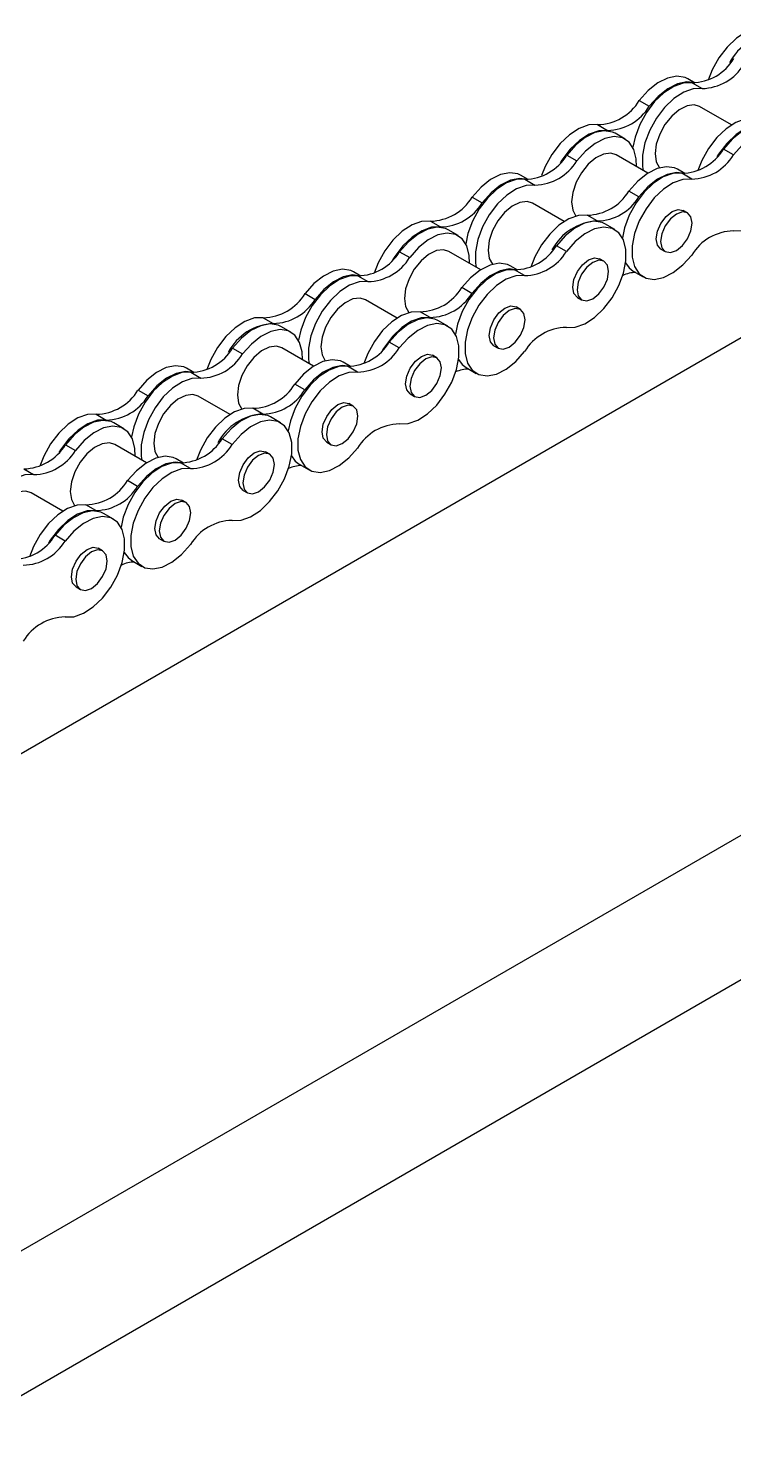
# Model space of a CAD drawing. Header units: metres. Extents: x 0 to 21025, y 0 to 14850.
# Drawn here: x 14022 to 14097.8, y 5932.8 to 6083.9 of the extents above; entities that cross this region are included whole.
import ezdxf

# ---------------------------------------------------------------- set-up
doc = ezdxf.new("R2010")
doc.units = ezdxf.units.M
doc.header["$LTSCALE"] = 25
doc.layers.add('SL4', color=4, linetype='Continuous')

msp = doc.modelspace()

# ---------------------------------------------------------------- linework, layer by layer
at = {"layer": 'SL4'}
for p, q in [((14093.662, 6077.974), (14092.862, 6078.435)), ((14093.33, 6078.002), (14094.404, 6077.381)), ((14087.657, 6076.092), (14088.732, 6075.472)), ((14097.546, 6073.468), (14094.139, 6075.435)), ((14083.167, 6073.5), (14084.242, 6072.88)), ((14086.139, 6071.948), (14085.064, 6072.569)), ((14079.859, 6070.226), (14080.934, 6069.605)), ((14088.566, 6068.284), (14085.159, 6070.251)), ((14097.779, 6070.249), (14096.704, 6070.87)), ((14092.546, 6068.25), (14091.746, 6068.711)), ((14075.701, 6067.605), (14074.902, 6068.067)), ((14075.369, 6067.633), (14076.444, 6067.013)), ((14093.289, 6067.657), (14092.214, 6068.278)), ((14069.697, 6065.724), (14070.772, 6065.103)), ((14087.616, 6065.748), (14086.541, 6066.368)), ((14079.586, 6063.1), (14076.179, 6065.067)), ((14092.839, 6064.014), (14092.373, 6064.283)), ((14065.207, 6063.132), (14066.281, 6062.511)), ((14083.126, 6063.155), (14082.051, 6063.776)), ((14085.023, 6062.224), (14083.948, 6062.844)), ((14068.178, 6061.58), (14067.104, 6062.2)), ((14061.899, 6059.857), (14062.974, 6059.237)), ((14070.605, 6057.916), (14067.198, 6059.882)), ((14079.818, 6059.881), (14078.743, 6060.501)), ((14089.975, 6060.129), (14090.441, 6059.86)), ((14074.585, 6057.881), (14073.786, 6058.343)), ((14075.328, 6057.289), (14074.253, 6057.909)), ((14083.859, 6058.83), (14083.393, 6059.099)), ((14057.741, 6057.237), (14056.941, 6057.699)), ((14057.409, 6057.265), (14058.483, 6056.645)), ((14087.009, 6057.775), (14088.084, 6057.154)), ((13171.252, 5515.305), (14108.151, 6056.165)), ((14051.736, 6055.355), (14052.811, 6054.735)), ((14069.656, 6055.379), (14068.581, 6056)), ((14080.995, 6054.944), (14081.46, 6054.676)), ((14061.625, 6052.731), (14058.218, 6054.698)), ((14065.166, 6052.787), (14064.091, 6053.408)), ((14074.878, 6053.646), (14074.413, 6053.915)), ((14047.246, 6052.763), (14048.321, 6052.143)), ((14067.063, 6051.856), (14065.988, 6052.476)), ((14050.218, 6051.211), (14049.143, 6051.832)), ((14043.938, 6049.489), (14045.013, 6048.868)), ((14052.645, 6047.547), (14049.238, 6049.514)), ((14061.858, 6049.512), (14060.783, 6050.133)), ((14072.014, 6049.76), (14072.48, 6049.491)), ((14039.78, 6046.869), (14038.981, 6047.33)), ((14056.625, 6047.513), (14055.825, 6047.974)), ((14057.368, 6046.92), (14056.293, 6047.541)), ((14065.898, 6048.462), (14065.432, 6048.73)), ((14069.049, 6047.406), (14070.123, 6046.786)), ((14039.448, 6046.897), (14040.523, 6046.276)), ((14033.776, 6044.987), (14034.851, 6044.367)), ((14043.665, 6042.363), (14040.258, 6044.33)), ((14051.695, 6045.011), (14050.62, 6045.631)), ((14063.034, 6044.576), (14063.5, 6044.307)), ((14047.205, 6042.419), (14046.13, 6043.039)), ((14056.918, 6043.277), (14056.452, 6043.546)), ((14029.286, 6042.395), (14030.36, 6041.775)), ((14032.257, 6040.843), (14031.183, 6041.464)), ((14049.102, 6041.487), (14048.027, 6042.108)), ((14025.978, 6039.12), (14027.053, 6038.5)), ((14034.684, 6037.179), (14031.277, 6039.146)), ((14043.897, 6039.144), (14042.822, 6039.765)), ((14047.938, 6038.093), (14047.472, 6038.362)), ((14054.054, 6039.392), (14054.52, 6039.123)), ((14038.664, 6037.144), (14037.865, 6037.606)), ((14039.407, 6036.552), (14038.332, 6037.172)), ((14051.088, 6037.038), (14052.163, 6036.417)), ((14021.488, 6036.528), (14022.562, 6035.908)), ((14033.735, 6034.642), (14032.66, 6035.263)), ((14025.704, 6031.995), (14022.297, 6033.961)), ((14045.074, 6034.208), (14045.539, 6033.939)), ((14029.245, 6032.05), (14028.17, 6032.671)), ((14038.957, 6032.909), (14038.492, 6033.178)), ((14031.142, 6031.119), (14030.067, 6031.739)), ((13217.55, 5488.578), (14154.449, 6029.438)), ((14025.937, 6028.776), (14024.862, 6029.396)), ((14029.977, 6027.725), (14029.511, 6027.994)), ((14036.093, 6029.023), (14036.559, 6028.755)), ((14033.128, 6026.669), (14034.202, 6026.049)), ((14027.113, 6023.839), (14027.579, 6023.57)), ((14161.184, 6017.772), (13224.285, 5476.912))]:
    msp.add_line(p, q, dxfattribs=at)
at = {"layer": 'SL4', "flags": 128}
for points in [[(14101.128, 6083.869), (14100.178, 6083.837), (14099.147, 6083.47), (14098.1, 6082.789), (14097.101, 6081.839), (14096.215, 6080.678), (14095.496, 6079.38), (14095.07, 6078.288)], [(14093.33, 6078.002), (14092.38, 6077.97), (14091.349, 6077.603), (14090.302, 6076.923), (14089.303, 6075.972), (14088.417, 6074.811), (14087.698, 6073.513), (14087.193, 6072.159), (14086.961, 6071.077)], [(14092.862, 6078.435), (14092.57, 6078.574), (14091.683, 6078.711), (14090.685, 6078.509), (14089.638, 6077.98), (14088.607, 6077.157), (14087.657, 6076.092)], [(14093.58, 6077.976), (14092.758, 6078.091), (14091.76, 6077.888), (14090.712, 6077.359), (14089.682, 6076.537), (14088.732, 6075.472)], [(14094.404, 6077.381), (14093.455, 6077.35), (14092.424, 6076.982), (14091.377, 6076.302), (14090.378, 6075.352), (14089.492, 6074.191), (14088.773, 6072.893), (14088.267, 6071.539), (14088.006, 6070.214), (14088.006, 6069.002), (14088.08, 6068.564)], [(14094.139, 6075.435), (14093.559, 6075.614), (14092.782, 6075.518), (14091.95, 6075.109), (14091.136, 6074.425), (14090.414, 6073.526), (14089.846, 6072.491), (14089.484, 6071.414), (14089.359, 6070.389)], [(14083.167, 6073.5), (14082.218, 6073.469), (14081.187, 6073.101), (14080.139, 6072.421), (14079.141, 6071.47), (14078.255, 6070.31), (14077.536, 6069.011), (14077.15, 6068.041)], [(14100.012, 6074.144), (14099.062, 6074.113), (14098.031, 6073.745), (14096.984, 6073.065), (14095.986, 6072.115), (14095.099, 6070.954), (14094.381, 6069.655), (14093.954, 6068.564)], [(14101.087, 6073.524), (14100.137, 6073.492), (14099.106, 6073.125), (14098.059, 6072.445), (14097.06, 6071.494), (14096.174, 6070.333), (14095.987, 6070.035)], [(14101.909, 6073.213), (14101.617, 6073.351), (14100.73, 6073.489), (14099.732, 6073.286), (14098.684, 6072.757), (14097.653, 6071.934), (14096.704, 6070.87)], [(14084.242, 6072.88), (14083.292, 6072.848), (14082.262, 6072.481), (14081.214, 6071.8), (14080.216, 6070.85), (14079.329, 6069.689), (14079.142, 6069.391)], [(14085.064, 6072.569), (14084.772, 6072.707), (14083.886, 6072.844), (14082.887, 6072.642), (14081.84, 6072.113), (14080.809, 6071.29), (14079.859, 6070.226)], [(14087.359, 6068.98), (14087.332, 6069.825), (14087.071, 6070.848), (14086.565, 6071.618), (14085.847, 6072.086), (14084.96, 6072.224), (14083.962, 6072.022), (14082.914, 6071.493), (14081.884, 6070.67), (14080.934, 6069.605)], [(14097.779, 6062.089), (14098.728, 6062.121), (14099.759, 6062.488), (14100.807, 6063.169), (14101.805, 6064.119), (14102.691, 6065.28), (14103.41, 6066.578), (14103.916, 6067.932), (14104.177, 6069.257), (14104.177, 6070.469), (14103.916, 6071.492), (14103.41, 6072.262), (14102.691, 6072.731), (14101.805, 6072.868), (14100.807, 6072.666), (14099.759, 6072.137), (14098.728, 6071.314), (14097.779, 6070.249)], [(14085.159, 6070.251), (14084.579, 6070.43), (14083.802, 6070.333), (14082.97, 6069.925), (14082.156, 6069.241), (14081.433, 6068.341), (14080.866, 6067.307), (14080.503, 6066.23), (14080.379, 6065.205)], [(14089.359, 6070.389), (14089.484, 6069.508), (14089.829, 6068.868)], [(14091.746, 6068.711), (14091.454, 6068.849), (14090.568, 6068.987), (14089.569, 6068.785), (14088.522, 6068.256), (14087.491, 6067.433), (14086.541, 6066.368)], [(14075.369, 6067.633), (14074.42, 6067.602), (14073.389, 6067.235), (14072.341, 6066.554), (14071.343, 6065.604), (14070.457, 6064.443), (14069.738, 6063.145), (14069.232, 6061.791), (14069, 6060.709)], [(14074.902, 6068.067), (14074.609, 6068.205), (14073.723, 6068.343), (14072.725, 6068.141), (14071.677, 6067.611), (14070.646, 6066.789), (14069.697, 6065.724)], [(14076.444, 6067.013), (14075.494, 6066.982), (14074.464, 6066.614), (14073.416, 6065.934), (14072.418, 6064.983), (14071.531, 6063.822), (14070.813, 6062.524), (14070.307, 6061.17), (14070.046, 6059.846), (14070.046, 6058.633), (14070.12, 6058.196)], [(14075.619, 6067.608), (14074.798, 6067.722), (14073.799, 6067.52), (14072.752, 6066.991), (14071.721, 6066.168), (14070.772, 6065.103)], [(14092.214, 6068.278), (14091.264, 6068.246), (14090.233, 6067.879), (14089.186, 6067.198), (14088.188, 6066.248), (14087.301, 6065.087), (14086.583, 6063.789), (14086.077, 6062.435), (14085.845, 6061.353)], [(14093.289, 6067.657), (14092.339, 6067.626), (14091.308, 6067.258), (14090.261, 6066.578), (14089.262, 6065.627), (14088.376, 6064.467), (14087.657, 6063.168), (14087.152, 6061.814), (14086.891, 6060.49), (14086.891, 6059.278), (14087.152, 6058.254), (14087.657, 6057.484), (14088.376, 6057.016), (14089.262, 6056.878), (14090.261, 6057.081), (14091.308, 6057.61), (14092.339, 6058.433), (14093.289, 6059.497)], [(14092.464, 6068.252), (14091.642, 6068.366), (14090.644, 6068.164), (14089.597, 6067.635), (14088.566, 6066.812), (14087.616, 6065.748)], [(14076.179, 6065.067), (14075.599, 6065.246), (14074.822, 6065.149), (14073.99, 6064.741), (14073.176, 6064.056), (14072.453, 6063.157), (14071.885, 6062.123), (14071.523, 6061.045), (14071.399, 6060.021)], [(14080.379, 6065.205), (14080.503, 6064.323), (14080.849, 6063.683)], [(14089.478, 6061.227), (14089.607, 6062.051), (14089.975, 6062.898), (14090.525, 6063.641), (14091.174, 6064.164), (14091.823, 6064.39), (14092.373, 6064.283)], [(14089.944, 6060.958), (14090.073, 6060.283), (14090.44, 6059.86), (14090.991, 6059.753), (14091.64, 6059.979), (14092.289, 6060.502), (14092.839, 6061.244), (14093.207, 6062.092), (14093.336, 6062.916), (14093.207, 6063.591), (14092.839, 6064.014), (14092.289, 6064.121), (14091.64, 6063.895), (14090.991, 6063.372), (14090.44, 6062.63), (14090.073, 6061.782), (14089.944, 6060.958)], [(14065.207, 6063.132), (14064.257, 6063.1), (14063.226, 6062.733), (14062.179, 6062.053), (14061.18, 6061.102), (14060.294, 6059.941), (14059.575, 6058.643), (14059.149, 6057.551)], [(14066.281, 6062.511), (14065.332, 6062.48), (14064.301, 6062.112), (14063.254, 6061.432), (14062.255, 6060.482), (14061.369, 6059.321), (14061.181, 6059.022)], [(14067.104, 6062.2), (14066.811, 6062.339), (14065.925, 6062.476), (14064.927, 6062.274), (14063.879, 6061.745), (14062.848, 6060.922), (14061.899, 6059.857)], [(14082.051, 6063.776), (14081.102, 6063.744), (14080.071, 6063.377), (14079.023, 6062.697), (14078.025, 6061.746), (14077.139, 6060.585), (14076.42, 6059.287), (14075.994, 6058.195)], [(14083.948, 6062.844), (14083.656, 6062.983), (14082.77, 6063.12), (14081.771, 6062.918), (14080.724, 6062.389), (14079.693, 6061.566), (14078.743, 6060.501)], [(14079.818, 6051.721), (14080.768, 6051.752), (14081.799, 6052.12), (14082.846, 6052.8), (14083.845, 6053.751), (14084.731, 6054.912), (14085.45, 6056.21), (14085.955, 6057.564), (14086.216, 6058.888), (14086.216, 6060.1), (14085.955, 6061.124), (14085.45, 6061.894), (14084.731, 6062.362), (14083.845, 6062.5), (14082.846, 6062.298), (14081.799, 6061.768), (14080.768, 6060.946), (14079.818, 6059.881)], [(14069.399, 6058.612), (14069.372, 6059.456), (14069.111, 6060.48), (14068.605, 6061.25), (14067.886, 6061.718), (14067, 6061.856), (14066.001, 6061.653), (14064.954, 6061.124), (14063.923, 6060.301), (14062.974, 6059.237)], [(14089.975, 6060.129), (14089.975, 6060.129), (14089.607, 6060.552), (14089.478, 6061.227)], [(14067.198, 6059.882), (14066.619, 6060.061), (14065.842, 6059.965), (14065.009, 6059.556), (14064.196, 6058.872), (14063.473, 6057.973), (14062.905, 6056.939), (14062.543, 6055.861), (14062.419, 6054.836)], [(14071.399, 6060.021), (14071.523, 6059.139), (14071.868, 6058.499)], [(14056.941, 6057.699), (14056.649, 6057.837), (14055.762, 6057.974), (14054.764, 6057.772), (14053.717, 6057.243), (14052.686, 6056.42), (14051.736, 6055.355)], [(14074.253, 6057.909), (14073.304, 6057.878), (14072.273, 6057.51), (14071.225, 6056.83), (14070.227, 6055.879), (14069.341, 6054.719), (14068.622, 6053.42), (14068.116, 6052.066), (14067.885, 6050.984)], [(14073.786, 6058.343), (14073.494, 6058.481), (14072.607, 6058.619), (14071.609, 6058.416), (14070.561, 6057.887), (14069.53, 6057.064), (14068.581, 6056)], [(14074.503, 6057.884), (14073.682, 6057.998), (14072.684, 6057.796), (14071.636, 6057.267), (14070.605, 6056.444), (14069.656, 6055.379)], [(14080.498, 6056.043), (14080.627, 6056.867), (14080.995, 6057.714), (14081.545, 6058.456), (14082.194, 6058.98), (14082.843, 6059.206), (14083.393, 6059.099)], [(14080.963, 6055.774), (14081.093, 6055.099), (14081.46, 6054.676), (14082.01, 6054.569), (14082.659, 6054.794), (14083.308, 6055.318), (14083.859, 6056.06), (14084.226, 6056.908), (14084.355, 6057.732), (14084.226, 6058.407), (14083.859, 6058.83), (14083.308, 6058.937), (14082.659, 6058.711), (14082.01, 6058.188), (14081.46, 6057.445), (14081.093, 6056.598), (14080.963, 6055.774)], [(14086.187, 6058.646), (14086.583, 6058.105), (14087.009, 6057.775)], [(14057.409, 6057.265), (14056.459, 6057.234), (14055.428, 6056.866), (14054.381, 6056.186), (14053.382, 6055.235), (14052.496, 6054.074), (14051.777, 6052.776), (14051.272, 6051.422), (14051.04, 6050.34)], [(14058.483, 6056.645), (14057.534, 6056.613), (14056.503, 6056.246), (14055.456, 6055.565), (14054.457, 6054.615), (14053.571, 6053.454), (14052.852, 6052.156), (14052.346, 6050.802), (14052.085, 6049.477), (14052.085, 6048.265), (14052.159, 6047.827)], [(14057.659, 6057.24), (14056.837, 6057.354), (14055.839, 6057.152), (14054.791, 6056.623), (14053.761, 6055.8), (14052.811, 6054.735)], [(14075.328, 6057.289), (14074.379, 6057.257), (14073.348, 6056.89), (14072.3, 6056.209), (14071.302, 6055.259), (14070.416, 6054.098), (14069.697, 6052.8), (14069.191, 6051.446), (14068.93, 6050.121), (14068.93, 6048.909), (14069.191, 6047.886), (14069.697, 6047.116), (14070.416, 6046.647), (14071.302, 6046.51), (14072.3, 6046.712), (14073.348, 6047.241), (14074.379, 6048.064), (14075.328, 6049.129)], [(14058.218, 6054.698), (14057.638, 6054.877), (14056.861, 6054.781), (14056.029, 6054.372), (14055.215, 6053.688), (14054.493, 6052.789), (14053.925, 6051.755), (14053.563, 6050.677), (14053.438, 6049.652)], [(14080.995, 6054.944), (14080.995, 6054.944), (14080.627, 6055.368), (14080.498, 6056.043)], [(14064.091, 6053.408), (14063.141, 6053.376), (14062.11, 6053.009), (14061.063, 6052.328), (14060.065, 6051.378), (14059.178, 6050.217), (14058.46, 6048.919), (14058.033, 6047.827)], [(14062.419, 6054.836), (14062.543, 6053.955), (14062.888, 6053.315)], [(14071.518, 6050.858), (14071.647, 6051.682), (14072.014, 6052.53), (14072.565, 6053.272), (14073.214, 6053.796), (14073.863, 6054.022), (14074.413, 6053.915)], [(14071.983, 6050.59), (14072.112, 6049.915), (14072.48, 6049.491), (14073.03, 6049.385), (14073.679, 6049.61), (14074.328, 6050.134), (14074.878, 6050.876), (14075.246, 6051.724), (14075.375, 6052.548), (14075.246, 6053.223), (14074.878, 6053.646), (14074.328, 6053.753), (14073.679, 6053.527), (14073.03, 6053.003), (14072.48, 6052.261), (14072.112, 6051.414), (14071.983, 6050.59)], [(14047.246, 6052.763), (14046.297, 6052.732), (14045.266, 6052.364), (14044.218, 6051.684), (14043.22, 6050.734), (14042.334, 6049.573), (14041.615, 6048.275), (14041.189, 6047.183)], [(14049.143, 6051.832), (14048.851, 6051.97), (14047.965, 6052.108), (14046.966, 6051.905), (14045.919, 6051.376), (14044.888, 6050.554), (14043.938, 6049.489)], [(14065.166, 6052.787), (14064.216, 6052.756), (14063.185, 6052.388), (14062.138, 6051.708), (14061.139, 6050.757), (14060.253, 6049.597), (14060.066, 6049.298)], [(14065.988, 6052.476), (14065.696, 6052.614), (14064.809, 6052.752), (14063.811, 6052.55), (14062.763, 6052.02), (14061.732, 6051.198), (14060.783, 6050.133)], [(14061.858, 6041.353), (14062.807, 6041.384), (14063.838, 6041.752), (14064.886, 6042.432), (14065.884, 6043.382), (14066.77, 6044.543), (14067.489, 6045.841), (14067.995, 6047.195), (14068.256, 6048.52), (14068.256, 6049.732), (14067.995, 6050.755), (14067.489, 6051.525), (14066.77, 6051.994), (14065.884, 6052.131), (14064.886, 6051.929), (14063.838, 6051.4), (14062.807, 6050.577), (14061.858, 6049.512)], [(14051.438, 6048.244), (14051.411, 6049.088), (14051.15, 6050.111), (14050.644, 6050.881), (14049.926, 6051.35), (14049.039, 6051.487), (14048.041, 6051.285), (14046.993, 6050.756), (14045.963, 6049.933), (14045.013, 6048.868)], [(14072.014, 6049.76), (14072.014, 6049.76), (14071.647, 6050.183), (14071.518, 6050.858)], [(14049.238, 6049.514), (14048.658, 6049.693), (14047.881, 6049.597), (14047.049, 6049.188), (14046.235, 6048.504), (14045.512, 6047.605), (14044.945, 6046.57), (14044.582, 6045.493), (14044.458, 6044.468)], [(14053.438, 6049.652), (14053.563, 6048.771), (14053.908, 6048.131)], [(14062.537, 6045.674), (14062.666, 6046.498), (14063.034, 6047.346), (14063.584, 6048.088), (14064.233, 6048.612), (14064.882, 6048.837), (14065.432, 6048.73)], [(14038.981, 6047.33), (14038.688, 6047.469), (14037.802, 6047.606), (14036.804, 6047.404), (14035.756, 6046.875), (14034.725, 6046.052), (14033.776, 6044.987)], [(14056.293, 6047.541), (14055.343, 6047.509), (14054.312, 6047.142), (14053.265, 6046.462), (14052.267, 6045.511), (14051.38, 6044.35), (14050.662, 6043.052), (14050.156, 6041.698), (14049.924, 6040.616)], [(14055.825, 6047.974), (14055.533, 6048.113), (14054.647, 6048.25), (14053.648, 6048.048), (14052.601, 6047.519), (14051.57, 6046.696), (14050.62, 6045.631)], [(14056.543, 6047.515), (14055.721, 6047.63), (14054.723, 6047.427), (14053.676, 6046.898), (14052.645, 6046.076), (14051.695, 6045.011)], [(14063.003, 6045.405), (14063.132, 6044.73), (14063.5, 6044.307), (14064.05, 6044.2), (14064.699, 6044.426), (14065.348, 6044.95), (14065.898, 6045.692), (14066.266, 6046.54), (14066.395, 6047.364), (14066.266, 6048.038), (14065.898, 6048.462), (14065.348, 6048.569), (14064.699, 6048.343), (14064.05, 6047.819), (14063.5, 6047.077), (14063.132, 6046.229), (14063.003, 6045.405)], [(14068.226, 6048.278), (14068.622, 6047.736), (14069.049, 6047.406)], [(14039.448, 6046.897), (14038.499, 6046.865), (14037.468, 6046.498), (14036.42, 6045.817), (14035.422, 6044.867), (14034.536, 6043.706), (14033.817, 6042.408), (14033.311, 6041.054), (14033.079, 6039.972)], [(14040.523, 6046.276), (14039.573, 6046.245), (14038.543, 6045.877), (14037.495, 6045.197), (14036.497, 6044.246), (14035.61, 6043.086), (14034.892, 6041.787), (14034.386, 6040.433), (14034.125, 6039.109), (14034.125, 6037.897), (14034.199, 6037.459)], [(14039.698, 6046.871), (14038.877, 6046.986), (14037.878, 6046.783), (14036.831, 6046.254), (14035.8, 6045.431), (14034.851, 6044.367)], [(14057.368, 6046.92), (14056.418, 6046.889), (14055.387, 6046.521), (14054.34, 6045.841), (14053.341, 6044.891), (14052.455, 6043.73), (14051.736, 6042.432), (14051.231, 6041.078), (14050.97, 6039.753), (14050.97, 6038.541), (14051.231, 6037.518), (14051.736, 6036.748), (14052.455, 6036.279), (14053.341, 6036.142), (14054.34, 6036.344), (14055.387, 6036.873), (14056.418, 6037.696), (14057.368, 6038.761)], [(14040.258, 6044.33), (14039.678, 6044.509), (14038.901, 6044.412), (14038.069, 6044.004), (14037.255, 6043.32), (14036.532, 6042.42), (14035.964, 6041.386), (14035.602, 6040.309), (14035.478, 6039.284)], [(14044.458, 6044.468), (14044.582, 6043.587), (14044.928, 6042.947)], [(14063.034, 6044.576), (14063.034, 6044.576), (14062.666, 6044.999), (14062.537, 6045.674)], [(14046.13, 6043.039), (14045.181, 6043.008), (14044.15, 6042.64), (14043.102, 6041.96), (14042.104, 6041.009), (14041.218, 6039.849), (14040.499, 6038.55), (14040.073, 6037.458)], [(14053.557, 6040.49), (14053.686, 6041.314), (14054.054, 6042.162), (14054.604, 6042.904), (14055.253, 6043.428), (14055.902, 6043.653), (14056.452, 6043.546)], [(14054.023, 6040.221), (14054.152, 6039.546), (14054.519, 6039.123), (14055.07, 6039.016), (14055.719, 6039.242), (14056.368, 6039.766), (14056.918, 6040.508), (14057.286, 6041.355), (14057.415, 6042.179), (14057.286, 6042.854), (14056.918, 6043.277), (14056.368, 6043.384), (14055.719, 6043.159), (14055.07, 6042.635), (14054.519, 6041.893), (14054.152, 6041.045), (14054.023, 6040.221)], [(14029.286, 6042.395), (14028.336, 6042.364), (14027.305, 6041.996), (14026.258, 6041.316), (14025.259, 6040.365), (14024.373, 6039.204), (14023.654, 6037.906), (14023.228, 6036.814)], [(14030.36, 6041.775), (14029.411, 6041.743), (14028.38, 6041.376), (14027.333, 6040.695), (14026.334, 6039.745), (14025.448, 6038.584), (14025.26, 6038.286)], [(14031.183, 6041.464), (14030.89, 6041.602), (14030.004, 6041.739), (14029.006, 6041.537), (14027.958, 6041.008), (14026.927, 6040.185), (14025.978, 6039.12)], [(14048.027, 6042.108), (14047.735, 6042.246), (14046.849, 6042.383), (14045.85, 6042.181), (14044.803, 6041.652), (14043.772, 6040.829), (14042.822, 6039.765)], [(14043.897, 6030.984), (14044.847, 6031.016), (14045.878, 6031.383), (14046.925, 6032.063), (14047.924, 6033.014), (14048.81, 6034.175), (14049.529, 6035.473), (14050.034, 6036.827), (14050.295, 6038.152), (14050.295, 6039.364), (14050.034, 6040.387), (14049.529, 6041.157), (14048.81, 6041.625), (14047.924, 6041.763), (14046.925, 6041.561), (14045.878, 6041.032), (14044.847, 6040.209), (14043.897, 6039.144)], [(14033.478, 6037.875), (14033.451, 6038.72), (14033.19, 6039.743), (14032.684, 6040.513), (14031.965, 6040.981), (14031.079, 6041.119), (14030.08, 6040.917), (14029.033, 6040.388), (14028.002, 6039.565), (14027.053, 6038.5)], [(14054.054, 6039.392), (14054.054, 6039.392), (14053.686, 6039.815), (14053.557, 6040.49)], [(14031.277, 6039.146), (14030.698, 6039.325), (14029.921, 6039.228), (14029.088, 6038.82), (14028.275, 6038.135), (14027.552, 6037.236), (14026.984, 6036.202), (14026.622, 6035.124), (14026.498, 6034.1)], [(14035.478, 6039.284), (14035.602, 6038.402), (14035.947, 6037.762)], [(14044.577, 6035.306), (14044.706, 6036.13), (14045.074, 6036.977), (14045.624, 6037.72), (14046.273, 6038.243), (14046.922, 6038.469), (14047.472, 6038.362)], [(14038.332, 6037.172), (14037.383, 6037.141), (14036.352, 6036.774), (14035.304, 6036.093), (14034.306, 6035.143), (14033.42, 6033.982), (14032.701, 6032.684), (14032.195, 6031.33), (14031.964, 6030.248)], [(14037.865, 6037.606), (14037.573, 6037.744), (14036.686, 6037.882), (14035.688, 6037.68), (14034.64, 6037.15), (14033.609, 6036.328), (14032.66, 6035.263)], [(14038.582, 6037.147), (14037.761, 6037.261), (14036.763, 6037.059), (14035.715, 6036.53), (14034.684, 6035.707), (14033.735, 6034.642)], [(14045.042, 6035.037), (14045.172, 6034.362), (14045.539, 6033.939), (14046.089, 6033.832), (14046.738, 6034.058), (14047.387, 6034.581), (14047.938, 6035.324), (14048.305, 6036.171), (14048.434, 6036.995), (14048.305, 6037.67), (14047.938, 6038.093), (14047.387, 6038.2), (14046.738, 6037.975), (14046.089, 6037.451), (14045.539, 6036.709), (14045.172, 6035.861), (14045.042, 6035.037)], [(14050.266, 6037.909), (14050.662, 6037.368), (14051.088, 6037.038)], [(14022.562, 6035.908), (14021.613, 6035.876), (14020.582, 6035.509), (14019.535, 6034.829), (14018.536, 6033.878), (14017.65, 6032.717), (14016.931, 6031.419), (14016.425, 6030.065), (14016.164, 6028.74), (14016.164, 6027.528), (14016.238, 6027.091)], [(14039.407, 6036.552), (14038.458, 6036.521), (14037.427, 6036.153), (14036.379, 6035.473), (14035.381, 6034.522), (14034.495, 6033.361), (14033.776, 6032.063), (14033.27, 6030.709), (14033.009, 6029.385), (14033.009, 6028.172), (14033.27, 6027.149), (14033.776, 6026.379), (14034.495, 6025.911), (14035.381, 6025.773), (14036.379, 6025.975), (14037.427, 6026.505), (14038.458, 6027.327), (14039.407, 6028.392)], [(14045.074, 6034.208), (14045.074, 6034.208), (14044.706, 6034.631), (14044.577, 6035.306)], [(14022.297, 6033.961), (14021.717, 6034.14), (14020.94, 6034.044), (14020.108, 6033.636), (14019.294, 6032.951), (14018.572, 6032.052), (14018.004, 6031.018), (14017.642, 6029.94), (14017.517, 6028.915)], [(14026.498, 6034.1), (14026.622, 6033.218), (14026.967, 6032.578)], [(14028.17, 6032.671), (14027.22, 6032.639), (14026.189, 6032.272), (14025.142, 6031.592), (14024.144, 6030.641), (14023.257, 6029.48), (14022.539, 6028.182), (14022.112, 6027.09)], [(14035.597, 6030.122), (14035.726, 6030.946), (14036.093, 6031.793), (14036.644, 6032.535), (14037.293, 6033.059), (14037.942, 6033.285), (14038.492, 6033.178)], [(14036.062, 6029.853), (14036.191, 6029.178), (14036.559, 6028.755), (14037.109, 6028.648), (14037.758, 6028.873), (14038.407, 6029.397), (14038.957, 6030.139), (14039.325, 6030.987), (14039.454, 6031.811), (14039.325, 6032.486), (14038.957, 6032.909), (14038.407, 6033.016), (14037.758, 6032.79), (14037.109, 6032.267), (14036.559, 6031.524), (14036.191, 6030.677), (14036.062, 6029.853)], [(14029.245, 6032.05), (14028.295, 6032.019), (14027.264, 6031.651), (14026.217, 6030.971), (14025.218, 6030.021), (14024.332, 6028.86), (14024.145, 6028.561)], [(14030.067, 6031.739), (14029.775, 6031.878), (14028.888, 6032.015), (14027.89, 6031.813), (14026.842, 6031.284), (14025.811, 6030.461), (14024.862, 6029.396)], [(14025.937, 6020.616), (14026.886, 6020.647), (14027.917, 6021.015), (14028.965, 6021.695), (14029.963, 6022.646), (14030.849, 6023.806), (14031.568, 6025.105), (14032.074, 6026.459), (14032.335, 6027.783), (14032.335, 6028.995), (14032.074, 6030.019), (14031.568, 6030.789), (14030.849, 6031.257), (14029.963, 6031.395), (14028.965, 6031.192), (14027.917, 6030.663), (14026.886, 6029.84), (14025.937, 6028.776)], [(14036.093, 6029.023), (14036.093, 6029.024), (14035.726, 6029.447), (14035.597, 6030.122)], [(14026.616, 6024.937), (14026.745, 6025.761), (14027.113, 6026.609), (14027.663, 6027.351), (14028.312, 6027.875), (14028.961, 6028.101), (14029.511, 6027.994)], [(14027.082, 6024.669), (14027.211, 6023.994), (14027.579, 6023.571), (14028.129, 6023.464), (14028.778, 6023.689), (14029.427, 6024.213), (14029.977, 6024.955), (14030.345, 6025.803), (14030.474, 6026.627), (14030.345, 6027.302), (14029.977, 6027.725), (14029.427, 6027.832), (14028.778, 6027.606), (14028.129, 6027.082), (14027.579, 6026.34), (14027.211, 6025.493), (14027.082, 6024.669)], [(14032.305, 6027.541), (14032.701, 6027), (14033.128, 6026.669)], [(14027.113, 6023.839), (14027.113, 6023.839), (14026.745, 6024.262), (14026.616, 6024.937)]]:
    msp.add_lwpolyline(points, dxfattribs=at)
at = {"layer": 'SL4'}
for centre, radius, start, end in [((14102.52, 6077.401), 5.855, 93.11014, 152.07323), ((14093.22, 6083.377), 5.376, 271.17027, 328.82435), ((14094.295, 6082.757), 5.376, 271.17027, 328.82435), ((14083.057, 6078.875), 5.376, 271.17027, 328.82435), ((14084.132, 6078.255), 5.376, 271.17027, 328.82435), ((14075.259, 6073.009), 5.376, 271.17027, 328.82435), ((14092.104, 6073.653), 5.376, 271.17027, 328.82435), ((14093.179, 6073.032), 5.376, 271.17027, 328.82435), ((14076.334, 6072.388), 5.376, 271.17027, 328.82435), ((14065.097, 6068.507), 5.376, 271.17027, 328.82435), ((14081.942, 6069.151), 5.376, 271.17027, 328.82435), ((14083.016, 6068.531), 5.376, 271.17027, 328.82435), ((14066.172, 6067.887), 5.376, 271.17027, 328.82435), ((14083.444, 6057.309), 5.855, 93.11014, 152.07323), ((14097.889, 6056.714), 5.376, 91.17027, 148.82435), ((14057.299, 6062.64), 5.376, 271.17027, 328.82435), ((14074.144, 6063.284), 5.376, 271.17027, 328.82435), ((14075.218, 6062.664), 5.376, 271.17027, 328.82435), ((14058.374, 6062.02), 5.376, 271.17027, 328.82435), ((14087.313, 6054.169), 3.446, 90.48434, 114.65129), ((14047.136, 6058.139), 5.376, 271.17027, 328.82435), ((14063.981, 6058.783), 5.376, 271.17027, 328.82435), ((14065.056, 6058.162), 5.376, 271.17027, 328.82435), ((14048.211, 6057.518), 5.376, 271.17027, 328.82435), ((14048.639, 6046.296), 5.855, 93.11014, 152.07323), ((14079.928, 6046.346), 5.376, 91.17027, 148.82435), ((14039.338, 6052.272), 5.376, 271.17027, 328.82435), ((14040.413, 6051.651), 5.376, 271.17027, 328.82435), ((14056.183, 6052.916), 5.376, 271.17027, 328.82435), ((14057.258, 6052.296), 5.376, 271.17027, 328.82435), ((14069.353, 6043.801), 3.446, 90.48434, 114.6513), ((14029.176, 6047.77), 5.376, 271.17027, 328.82435), ((14030.251, 6047.15), 5.376, 271.17027, 328.82435), ((14046.021, 6048.414), 5.376, 271.17027, 328.82435), ((14047.095, 6047.794), 5.376, 271.17027, 328.82435), ((14047.523, 6036.572), 5.855, 93.11014, 152.07323), ((14061.968, 6035.977), 5.376, 91.17027, 148.82435), ((14021.378, 6041.904), 5.376, 271.17027, 328.82435), ((14022.453, 6041.283), 5.376, 271.17027, 328.82435), ((14038.223, 6042.548), 5.376, 271.17027, 328.82435), ((14039.297, 6041.927), 5.376, 271.17027, 328.82435), ((14051.392, 6033.433), 3.446, 90.48434, 114.6513), ((14028.06, 6038.046), 5.376, 271.17027, 328.82435), ((14029.135, 6037.426), 5.376, 271.17027, 328.82435), ((14044.007, 6025.609), 5.376, 91.17027, 148.82435), ((14020.262, 6032.179), 5.376, 271.17027, 328.82435), ((14021.337, 6031.559), 5.376, 271.17027, 328.82435), ((14033.432, 6023.064), 3.446, 90.48436, 114.6516), ((14026.047, 6015.241), 5.376, 91.17027, 148.82435)]:
    msp.add_arc(centre, radius, start, end, dxfattribs=at)

doc.saveas('drawing.dxf')
